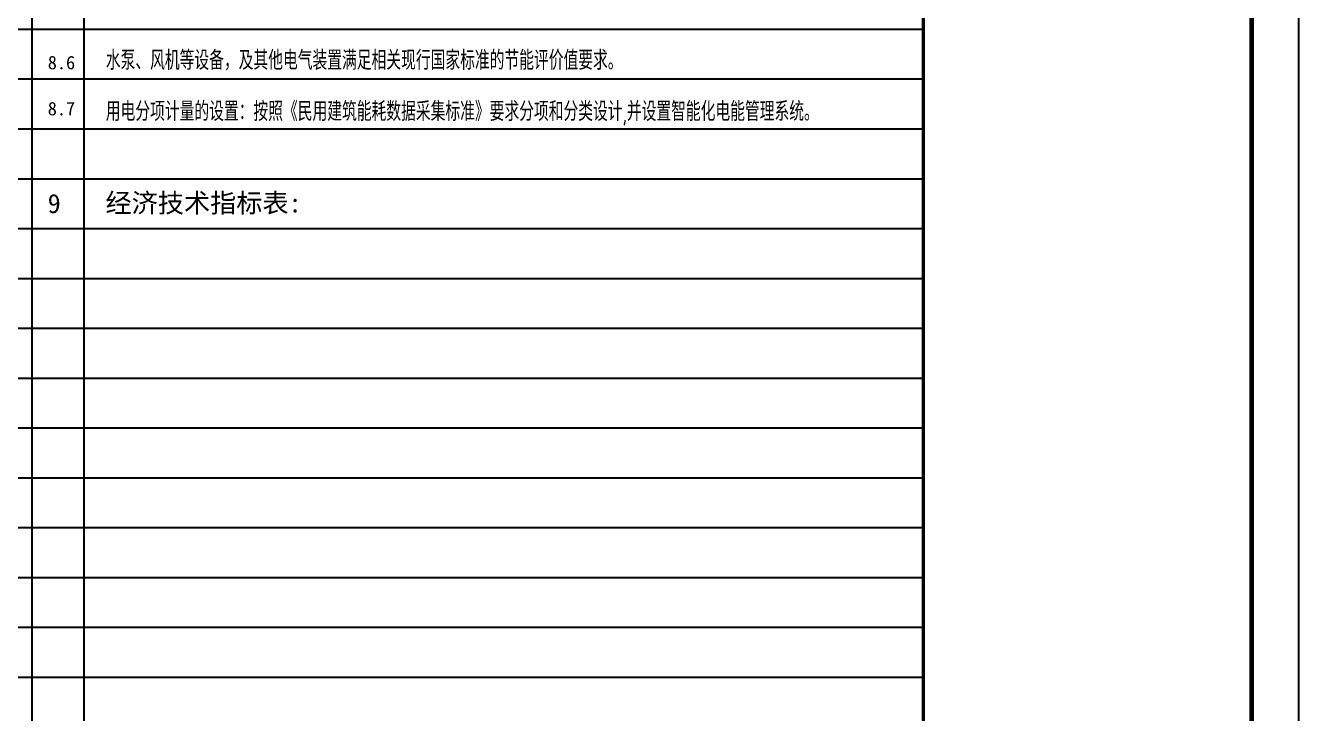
# Model space of a CAD drawing. Extents: x 1188826 to 1909461, y 608442 to 1651179.
# Drawn here: x 1335950 to 1363070, y 1251853 to 1266511 of the extents above; entities that cross this region are included whole.
import ezdxf

# ---------------------------------------------------------------- set-up
doc = ezdxf.new("R2010")
doc.units = 0
doc.header["$LTSCALE"] = 1000
doc.header["$MEASUREMENT"] = 0
doc.layers.add('cr-说明', color=15, linetype='Continuous', lineweight=13)
for name, color, linetype in [('Defpoint', 7, 'Continuous'), ('FLOR-OTLN', 31, 'Continuous'), ('图框', 140, 'Continuous')]:
    doc.layers.add(name, color=color, linetype=linetype)
doc.styles.add('AADRI_ST', font='stedi.shx', dxfattribs={"width": 0.7, "bigfont": 'hztxt.shx'})
doc.styles.add('HT', font='simhei.ttf')

# ---------------------------------------------------------------- blocks, each defined once
blk = doc.blocks.new('tq123')
at = {"layer": '图框', "const_width": 70}
blk.add_lwpolyline([(-6995, 0), (-6995, 57400)], dxfattribs=at)

msp = doc.modelspace()

# ---------------------------------------------------------------- linework, layer by layer
at = {"layer": 'Defpoint', "color": 252}
for p, q in [((1336094, 1238815), (1336094, 1294038)), ((1337200, 1238815), (1337200, 1294038)), ((1355075, 1294038), (1355075, 1238815)), ((1355075, 1266426), (1281470, 1266426)), ((1355075, 1265364), (1281470, 1265364)), ((1355075, 1264302), (1281470, 1264302)), ((1355075, 1263240), (1281470, 1263240)), ((1355075, 1262178), (1281470, 1262178)), ((1355075, 1261116), (1281470, 1261116)), ((1355075, 1260054), (1281470, 1260054)), ((1355075, 1258992), (1281470, 1258992)), ((1355075, 1257930), (1281470, 1257930)), ((1355075, 1256868), (1281470, 1256868)), ((1355075, 1255806), (1281470, 1255806)), ((1355075, 1254745), (1281470, 1254745)), ((1355075, 1253683), (1281470, 1253683)), ((1355075, 1252621), (1281470, 1252621))]:
    msp.add_line(p, q, dxfattribs=at)
at = {"layer": '图框'}
msp.add_lwpolyline([(1278970, 1296435), (1363070, 1296435), (1363070, 1237035), (1278970, 1237035)], close=True, dxfattribs=at)
msp.add_lwpolyline([(1278970, 1296435), (1363070, 1296435), (1363070, 1237035), (1278970, 1237035)], close=True, dxfattribs=at)
at = {"layer": '图框', "const_width": 100}
msp.add_lwpolyline([(1362070, 1238035), (1362070, 1295435), (1281470, 1295435), (1281470, 1238035)], close=True, dxfattribs=at)

# ---------------------------------------------------------------- block references
msp.add_blockref('tq123', (1362070, 1238035))

# ---------------------------------------------------------------- texts
at = {"layer": 'cr-说明', "style": 'HT'}
for s, height, p in [('8.6', 285.9, (1336425, 1265578)), ('8.7', 285.9, (1336425, 1264597)), ('经济技术指标表:', 408.5, (1337655, 1262527)), ('9', 408, (1336424, 1262514))]:
    msp.add_text(s, height=height, dxfattribs=at).set_placement(p)
at = {"layer": 'FLOR-OTLN', "color": 4, "style": 'AADRI_ST', "width": 0.77}
for s, p in [('水泵、风机等设备，及其他电气装置满足相关现行国家标准的节能评价值要求。', (1337662, 1265565)), ('用电分项计量的设置：按照《民用建筑能耗数据采集标准》要求分项和分类设计,并设置智能化电能管理系统。', (1337662, 1264475))]:
    msp.add_text(s, height=408.45, dxfattribs=at).set_placement(p)

doc.saveas('drawing.dxf')
